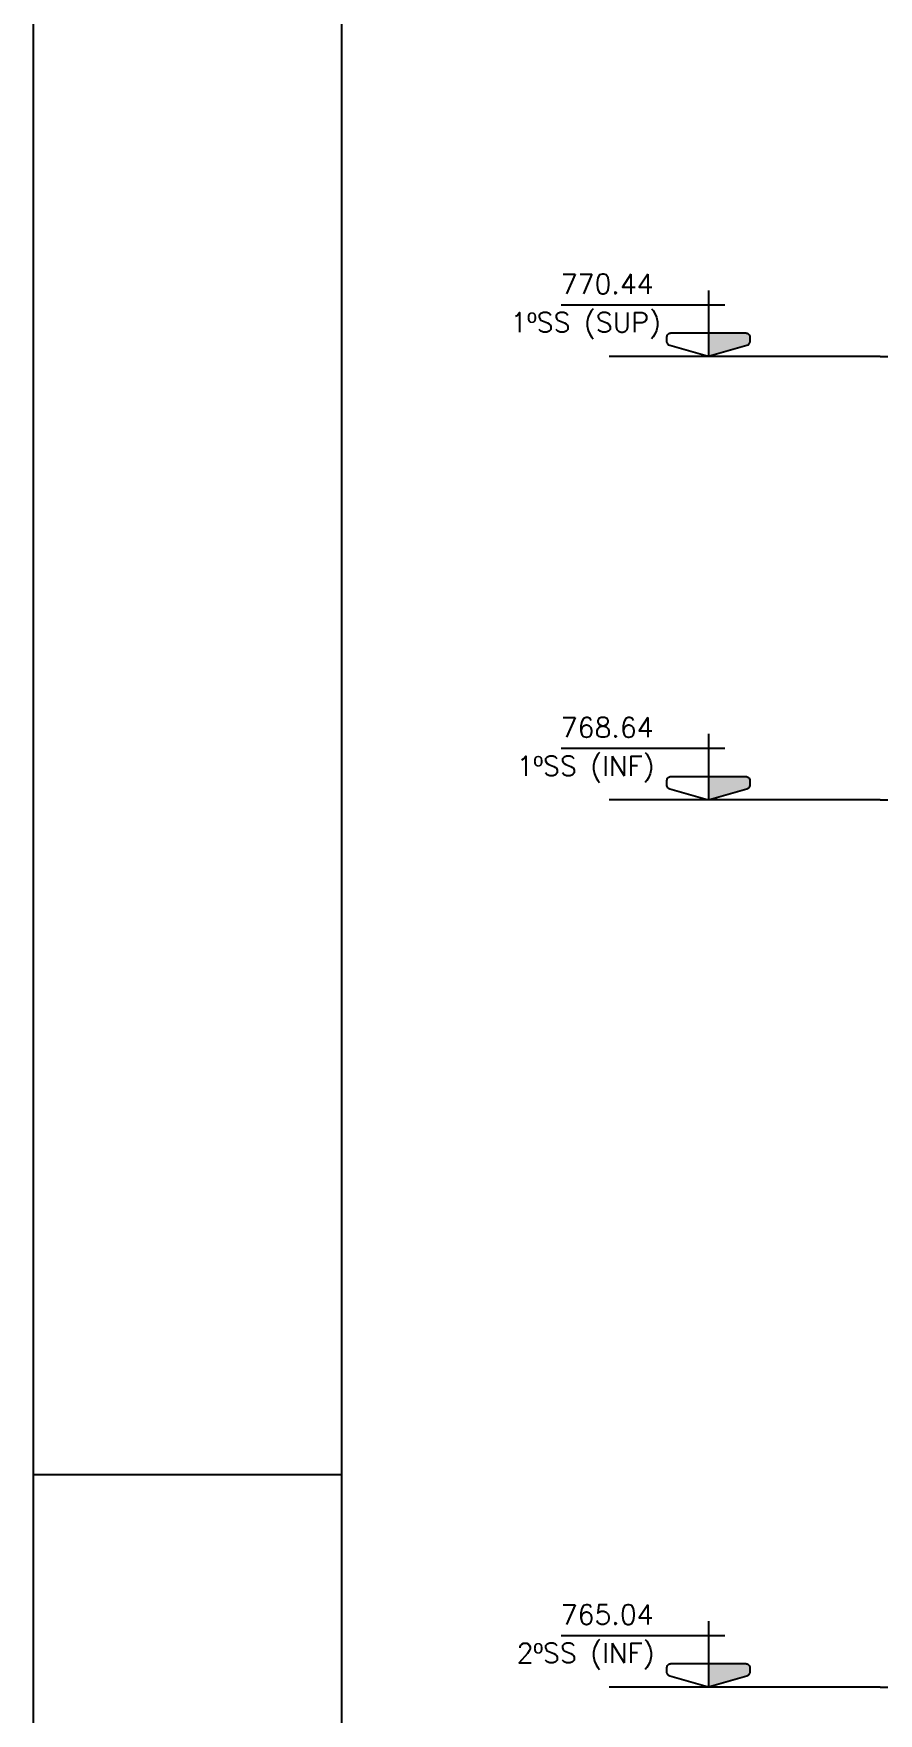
# Model space of a CAD drawing. Header units: millimetres. Extents: x 7530 to 14400, y -7174 to -2969.
# Drawn here: x 7530 to 7873, y -5786 to -5104 of the extents above; entities that cross this region are included whole.
import ezdxf
from ezdxf.enums import TextEntityAlignment as Align

# ---------------------------------------------------------------- set-up
doc = ezdxf.new("R2010")
doc.units = ezdxf.units.MM
doc.header["$LTSCALE"] = 50
doc.linetypes.add('DIVIDE2', pattern=[0.625, 0.25, -0.125, 0, -0.125, 0, -0.125])
for name, color, linetype in [('F-EIXOS-DET', 1, 'Continuous'), ('F-MARGEM', 1, 'Continuous'), ('F-NÍVEL-VISTA', 2, 'Continuous'), ('F-TEXTO', 6, 'Continuous')]:
    doc.layers.add(name, color=color, linetype=linetype)
doc.styles.add('MCP', font='romans.shx')

# ---------------------------------------------------------------- blocks, each defined once
blk = doc.blocks.new('A0-1L')
at = {"layer": 'F-MARGEM', "color": 2}
for p, q in [((0, 0), (0, 84.1)), ((0, 29.7), (2.5, 29.7)), ((0, 29.7), (2.5, 29.7))]:
    blk.add_line(p, q, dxfattribs=at)
blk.add_lwpolyline([(0, 84.1), (137.4, 84.1), (137.4, 0), (0, 0)], close=True, dxfattribs=at)
at = {"layer": 'F-MARGEM', "color": 7}
blk.add_lwpolyline([(2.5, 83.1), (136.4, 83.1), (136.4, 1), (2.5, 1)], close=True, dxfattribs=at)
blk = doc.blocks.new('Nível - Vista')
at = {"layer": 'F-NÍVEL-VISTA'}
blk.add_hatch(color=71, dxfattribs=at).paths.add_polyline_path([(0, 0.238), (-0.38, 0.238, 0.414214), (-0.42, 0.198), (-0.42, 0.148, 0.331206), (-0.391, 0.11), (-0.011, 0.002, 0.072993), (0, 0)])
at = {"layer": 'F-NÍVEL-VISTA', "color": 2}
for p, q in [((-0.168, 0.521), (1.493, 0.521)), ((0, 0.67), (0, 0))]:
    blk.add_line(p, q, dxfattribs=at)
blk.add_lwpolyline([(-0.011, 0.002, 0.146769), (0.011, 0.002), (0.391, 0.11, 0.331206), (0.42, 0.148), (0.42, 0.198, 0.414214), (0.38, 0.238), (-0.38, 0.238, 0.414214), (-0.42, 0.198), (-0.42, 0.148, 0.331206), (-0.391, 0.11), (-0.011, 0.002, 0.146769), (0.011, 0.002)], format="xyb", dxfattribs=at)
at = {"layer": 'F-TEXTO', "color": 3, "style": 'MCP'}
for tag, p in [('NÍVEL', (1.026, 0.636)), ('NÍVEL_DETALHE', (1.02, 0.186))]:
    blk.add_attdef(tag, text='', height=0.2, dxfattribs=at).set_placement(p, align=Align.CENTER)
blk = doc.blocks.new('A$C641cacc2')
at = {"layer": 'F-EIXOS-DET'}
for points in [[(13416.17, -5663.79), (13306.17, -5663.79)], [(14211.67, -5663.79), (14321.67, -5663.79)]]:
    blk.add_lwpolyline(points, dxfattribs=at)
at = {"layer": 'F-EIXOS-DET', "color": 252, "linetype": 'DIVIDE2', "ltscale": 2}
blk.add_lwpolyline([(13416.17, -5663.79), (14211.67, -5663.79)], dxfattribs=at)

msp = doc.modelspace()

# ---------------------------------------------------------------- block references
at = {"layer": 'F-EIXOS-DET'}
for p in [(-5542.644, 428.866), (-5542.644, 248.866), (-5542.644, -111.134)]:
    msp.add_blockref('A$C641cacc2', p, dxfattribs=at)
at = {"layer": 'F-MARGEM', "xscale": 50, "yscale": 50, "zscale": 50}
msp.add_blockref('A0-1L', (7530, -7173.635), dxfattribs=at)
at = {"layer": 'F-NÍVEL-VISTA', "linetype": 'Continuous'}
ref = msp.add_blockref('Nível - Vista', (7803.78, -5234.932), dxfattribs=dict(at, xscale=-40, yscale=40, zscale=40))
ref.add_attrib('NÍVEL', '770.44', dxfattribs={"layer": 'F-TEXTO', "color": 3, "height": 8, "style": 'MCP'}).set_placement((7762.731, -5209.502), align=Align.CENTER)
ref = msp.add_blockref('Nível - Vista', (7803.78, -5414.932), dxfattribs=dict(at, xscale=-40, yscale=40, zscale=40))
ref.add_attrib('NÍVEL', '768.64', dxfattribs={"layer": 'F-TEXTO', "color": 3, "height": 8, "style": 'MCP'}).set_placement((7762.731, -5389.502), align=Align.CENTER)
ref = msp.add_blockref('Nível - Vista', (7803.78, -5774.932), dxfattribs=dict(at, xscale=-40, yscale=40, zscale=40))
ref.add_attrib('NÍVEL', '765.04', dxfattribs={"layer": 'F-TEXTO', "color": 3, "height": 8, "style": 'MCP'}).set_placement((7762.731, -5749.502), align=Align.CENTER)

# ---------------------------------------------------------------- texts
at = {"layer": 'F-TEXTO', "color": 3, "style": 'MCP'}
for s, p in [('1ºSS (SUP)', (7753.966, -5225.13)), ('1ºSS (INF)', (7753.966, -5405.13)), ('2ºSS (INF)', (7753.966, -5765.13))]:
    msp.add_text(s, height=8, dxfattribs=at).set_placement(p, align=Align.CENTER)

doc.saveas('drawing.dxf')
